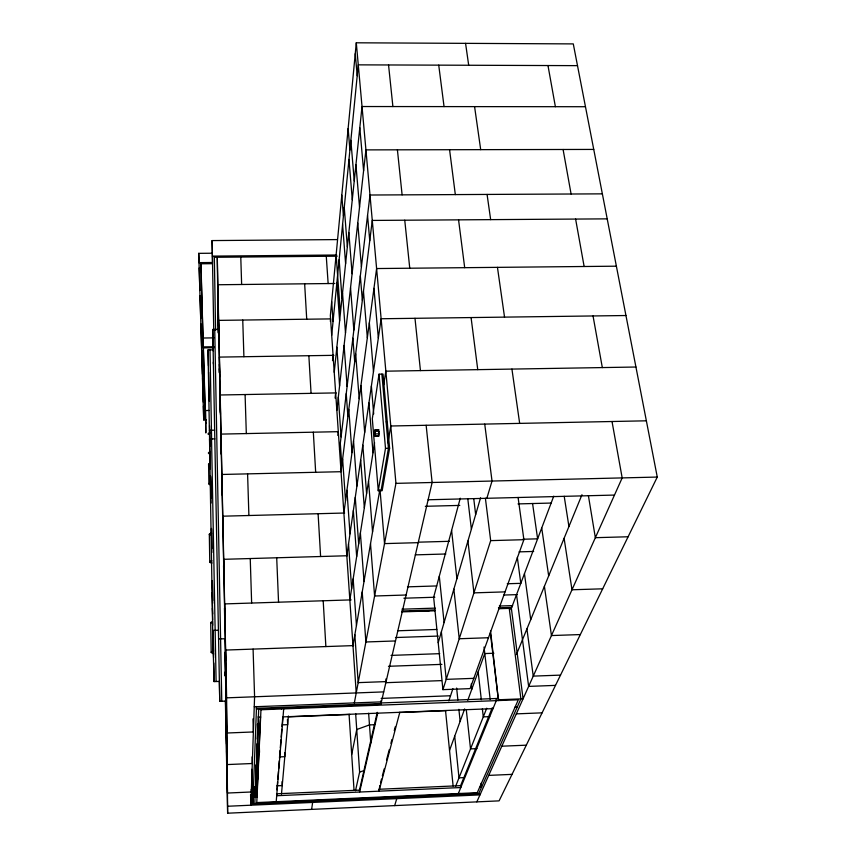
<?xml version="1.0" encoding="UTF-8"?>
<svg xmlns="http://www.w3.org/2000/svg" width="856" height="856" viewBox="0 0 856 856"><rect width="100%" height="100%" fill="white"/><g stroke="black" fill="none" stroke-linecap="round" stroke-linejoin="round"><path stroke-width="1.28" d="M480.494 793.715L252.852 803.945L256.468 708.319L381.038 703.504L380.824 700.839M256.747 750.562L257.399 789.649M256.896 746.881L257.025 743.95M257.228 738.985L257.827 724.24M258.715 709.036L254.81 803.27L478.879 793.212L520.876 698.892L509.149 607.642M256.961 795.352L260.47 716.9M375.024 430.151L375.249 436.357L378.63 436.293L378.673 429.691L375.024 430.151L378.673 429.691M375.249 436.357L375.281 429.765M274.23 802.393L274.273 801.805M281.421 708.971L281.485 708.158M276.937 789.853L277.569 781.945M277.783 779.302L278.414 771.406M278.628 768.763L279.259 760.866M279.473 758.223L280.105 750.316M280.319 747.684L280.95 739.777M281.164 737.144L281.795 729.237M282.009 726.605L282.748 717.382M276.21 801.719L283.689 708.886M281.474 794.111L288.419 715.99M225.385 700.936L227.632 813.2L499.091 800.863L657.269 477.06L573.285 43.902L356.289 42.8L330.352 315.639L356.224 692.932M330.341 321.364L330.577 318.903L218.622 320.379L218.901 340.891M331.7 335.327L358.279 64.853L577.5 65.645M332.535 360.644L333.07 355.336M334.236 372.264L362.024 106.529L585.461 106.722M335.092 398.104L335.648 392.904M209.677 431.264L209.538 425.678M336.847 410.377L365.929 149.886L593.743 149.426M337.874 435.469L338.313 431.681M339.543 449.71L369.995 195.018L602.357 193.852M343.887 513.044L376.608 268.549L616.384 266.184M346.819 555.758L381.123 318.753L625.95 315.522M311.616 809.38L312.643 802.425M379.037 374.179L372.307 418.777L378.266 490.755L382.172 490.659L389.598 448.266L383.017 374.104L379.037 374.179L385.5 448.351L378.266 490.755M349.847 599.928L374.586 442.713M383.691 384.9L385.842 371.183L635.933 367.021M352.982 645.627L379.797 489.825M388.121 441.471L390.775 425.999L646.366 420.81M381.059 490.691L388.421 448.287L381.883 374.125M354.341 702.915L395.943 483.362L356.289 42.8M351.698 754.51L356.738 729.526L369.482 724.904L374.757 724.7M355.497 790.741L359.627 772.112L355.647 713.53M377.699 713.166L359.606 792.046L359.477 790.131L377.239 712.342M378.759 435.18L378.887 432.965M256.351 706.468L256.436 709.132L380.845 704.317L381.038 703.504M399.805 712.299L378.983 791.179L379.85 785.444M380.513 782.887L381.519 779.067M382.354 775.921L384.205 768.859M386.548 759.925L389.234 749.728M390.903 743.35L391.909 739.52M394.263 730.585L395.269 726.765M460.26 498.203L433.65 597.274L442.927 689.647L470.105 688.62L523.893 539.697L518.083 497.443M438.208 642.663L480.569 497.785M394.68 805.603L396.767 798.637M486.85 498.299L492.029 481.051L484.731 424.095M442.927 689.647L490.681 540.628L485.395 498.267M448.822 700.904L452.92 688.663M449.539 750.402L464.637 708.928M467.783 700.272L484.796 653.567L493.88 653.246M510.872 609.633L553.746 496.159M455.595 786.397L486.732 708.212M359.477 790.131L276.616 793.801L276.691 795.727L460.785 787.541L460.592 785.648L492.264 707.762M458.335 793.544L496.277 700.647L496.02 698.517M516.414 654.53L581.973 494.736M459.982 794.058L460.228 793.458M490.531 630.872L498.481 700.561L490.338 632.841M476.835 801.869L622.173 477.916L612.019 421.516M359.627 772.112L364.335 770.496M479.638 787.306L481.543 787.22L481.104 783.24M227.568 806.256L479.97 794.892M488.723 775.386L512.038 774.37M276.927 785.819L282.234 785.583L282.073 781.624M464.166 777.612L458.998 777.837L454.707 736.192M378.844 789.275L460.592 785.648M501.809 746.197L526.29 745.18M279.516 756.907L284.802 756.693L284.641 752.692M476.953 748.636L470.522 748.904L466.263 709.56M516.318 713.872L542.083 712.845M282.362 724.872L287.648 724.668L287.423 719.436M489.707 716.622L483.287 716.879L482.377 708.928M227.632 813.2L226.626 697.843L383.713 691.894M555.501 685.378L528.644 686.405L516.532 594.642M218.687 332.053L218.655 329.389L212.759 329.464L219.746 701.332L225.813 701.096L225.192 638.737L218.526 638.961M381.166 698.41L450.481 695.757M254.243 706.767L381.412 701.867L432.12 482.495L426.149 425.282M381.134 702.947L498.62 698.41M498.823 699.748L523.07 698.806L511.374 608.306L498.62 608.723M258.384 717.071L260.641 716.975M515.13 706.992L517.302 706.906M283.047 716.889L493.013 708.64M288.568 716.857L350.029 714.45M399.474 712.502L446.244 710.662M388.453 666.289L441.899 664.363M214.803 438.861L209.517 438.968L212.684 630.423L214.075 681.59L219.361 681.397M473.817 678.337L446.222 679.364L441.375 631.846M560.52 675.117L533.245 676.122L526.922 628.925M385.446 682.713L441.536 680.616M395.493 640.951L365.887 641.979L362.216 591.999M488.476 637.741L459.233 638.747L453.862 589.131M580.325 634.563L551.446 635.559L544.405 586.307M353.592 645.606L225.609 650.057L226.786 772.123M391.042 655.396L439.738 653.663M212.684 630.423L218.376 630.23M398.115 630.776L436.763 629.47M395.451 637.538L438.176 636.072M406.108 595.006L374.596 596.001L370.52 543.742M505.04 591.881L473.935 592.866L467.932 541.003M602.678 588.81L571.99 589.773L564.104 538.306M351.131 599.885L224.636 603.908L224.807 620.547M403.872 598.216L434.848 597.231M503.852 595.038L517.259 594.62M401.935 609.194L435.287 608.113M499.315 606.037L512.658 605.599M401.764 610.991L434.88 609.911M498.46 607.835L511.717 607.407M409.286 611.409L429.252 610.756M401.667 611.88L434.869 610.799M407.488 586.852L436.742 585.943M507.255 583.76L520.555 583.343M418.745 542.169L449.443 541.302M522.813 539.248L537.482 538.831M418.21 542.661L384.526 543.614L380.064 490.199M490.681 540.628L523.893 539.697M628.101 536.765L595.348 537.686L588.404 495.667M347.269 555.747L223.684 559.31L223.887 577.03M415.246 554.87L445.858 553.993M519.036 551.874L533.673 551.446M428.118 499.776L614.469 495.068M425.325 506.292L459.79 505.404M518.03 503.906L551.103 503.06M344.615 513.022L222.774 516.189L222.988 534.583M395.943 483.362L657.269 477.06M385.5 448.351L389.598 448.266M198.849 262.632L212.513 262.503L212.341 253.226L198.731 253.344L203.707 419.922L206.296 419.868M210.148 463.952L209.378 430.279L214.642 430.172M338.441 431.67L221.03 434.099L221.287 454.226M375.538 431.317L378.93 431.253M375.634 433.906L379.015 433.832M375.506 435.993L378.898 435.918M336.14 392.904L220.206 394.99L220.452 414.39M203.386 346.969L205.215 410.538L208.96 410.463M214.054 346.734L203.257 346.894L200.978 263.787M203.279 347.9L214.075 347.739M209.378 430.279L208.04 349.922L213.144 349.847M333.926 355.326L219.404 357.102L219.66 376.961M203.129 338.024L213.882 337.863M212.534 263.68L200.839 263.787L205.344 419.033M334.835 283.486L217.873 284.748L218.515 332.706M212.352 253.911L212.106 240.579L337.435 239.584M212.106 240.579L212.406 256.115L336.643 255.002M214.396 257.292L337.221 256.179M607.204 218.858L372.274 220.431L341.052 471.699L221.886 474.47L222.132 494.971M547.979 65.538L555.384 106.69M563.087 149.479L571.091 194.012M575.607 219.072L584.134 266.494M593.037 315.96L602.324 367.577M564.211 496.298L568.93 526.536M541.72 527.981L548.675 575.906M532.571 503.499L537.621 538.831M465.568 43.356L468.692 65.259M474.577 106.626L480.698 149.65M487.075 194.43L490.659 219.639M497.454 267.35L504.537 317.127M511.931 369.086L519.667 423.388M524.461 573.659L530.72 619.669M517.334 557.417L520.801 583.343M438.732 65.142L444.05 106.593M449.571 149.714L455.328 194.59M458.559 219.853L464.69 267.671M471.078 317.565L477.755 369.653M473.775 498.898L475.658 514.574M467.793 498.727L471.389 529.201M484.025 647.029L490.188 699.534M478.151 671.832L481.318 699.652M471.26 683.976L471.838 689.155M451.604 530.442L456.911 578.71M378.78 431.37L378.866 432.376M456.633 688.063L457.896 700.015M458.88 709.324L460.143 721.276M388.549 64.97L392.893 106.551M397.409 149.821L402.106 194.858M404.749 220.206L409.757 268.217M414.989 318.304L420.446 370.616M439.299 576.249L444.093 622.558M445.537 710.694L453.113 786.001M355.251 53.714L357.209 75.703M386.43 421.28L386.666 423.891M388.164 440.915L388.399 443.526M359.809 127.747L363.597 170.761M367.545 215.519L369.76 240.697M373.954 288.354L378.331 338.045M355.935 164.812L359.531 207.206M369.343 322.851L373.473 371.59M350.853 140.352L354.245 180.926M357.765 223.042L361.414 266.783M363.468 291.35L367.342 337.788M371.376 386.11L373.698 413.93M348.135 128.528L349.911 149.971M360.323 275.878L362.345 300.338M348.981 159.43L352.287 199.694M368.936 402.983L373.013 452.749M385.885 678.947L386.099 681.601L358.183 682.639L354.855 634.788M348.841 232.586L352.105 273.727M360.954 385.5L364.677 432.408M368.54 481.179L372.553 531.897M344.262 207.462L347.343 246.913M350.532 287.776L353.838 330.127M355.7 353.881L359.188 398.682M362.826 445.195L366.593 493.505M341.801 195.157L343.416 216.033M352.875 338.195L354.705 361.831M380.642 701.663L380.845 704.317M342.593 224.486L345.599 263.637M360.676 460.068L364.335 507.854M342.528 292.998L345.492 332.909M353.539 440.926L356.899 486.09M360.387 532.935L364.014 581.545M339.137 259.678L341.983 298.166M344.091 345.46L347.108 386.452M348.799 409.403L351.976 452.642M355.261 497.432L358.675 543.849M336.13 254.874L340.388 313.382M346.241 393.653L347.911 416.508M368.626 713.241L370.798 743.051M336.857 282.78L339.618 320.818M353.346 510.636L356.674 556.561M336.857 347.204L339.575 385.906M346.926 490.306L349.997 533.823M353.164 578.859L356.449 625.49M331.679 301.687L333.059 321.514M338.323 397.184L341.084 436.87M342.625 459.062L345.524 500.792M348.531 543.945L351.634 588.586M340.303 443.333L341.833 465.429M326.243 255.858L328.148 283.561M349.077 714.482L354.052 790.398M304.65 283.817L306.726 319.213M308.856 355.711L311.06 393.353M313.328 432.194L315.671 472.287M318.1 513.707L320.604 556.518M323.194 600.773L325.869 646.569M276.702 557.78L278.553 602.196M258.351 716.386L259.518 752.403M257.453 724.155L257.613 729.387M257.003 744.303L258.095 778.692M240.761 256.629L241.638 284.492M242.751 320.058L243.906 356.727M245.094 394.541L246.314 433.575M247.587 473.871L248.893 515.505M250.241 558.54L251.643 603.052M253.087 649.105L254.585 696.784L250.862 805.207L250.562 794.518M256.03 765.189L257.025 797.203L255.067 797.3L254.735 786.621M255.623 765.221L255.998 777.227M256.372 789.243L256.5 793.245M252.98 718.89L253.376 731.955L226.936 733.014L225.973 687.186M198.731 253.344L199.02 262.642M199.181 267.949L199.876 290.537M200.036 295.855L200.732 318.443M200.893 323.75L201.588 346.338M201.706 350.329L202.444 374.243M202.562 378.224L203.3 402.138M203.418 406.129L203.707 419.922M252.103 756.854L252.295 763.509L227.204 764.568L226.284 720.57M251.825 769.287L252.852 803.945M251.247 789.35L251.322 791.982L227.461 793.041L226.573 750.733M212.384 608.359L212.705 620.151M213.026 631.942L213.572 655.172M212.609 621.392L212.705 625.265M212.887 631.728L213.583 657.59M209.955 461.063L210.148 468.938M210.351 476.824L211.015 503.082M212.128 592.737L212.695 614.02M216.108 681.515L211.55 438.925M208.04 349.922L208.425 365.64M208.586 372.2L209.292 401.025M210.437 475.797L211.004 498.149M211.614 439.502L210.009 349.89M226.626 697.843L217.274 256.832L218.28 333.048M218.055 298.658L225.716 660.597M217.831 300.349L218.505 332.738M219.318 364.474L219.489 372.467M220.163 404.449L220.334 412.442M221.009 444.425L221.201 453.744M221.875 485.727L222.046 493.719M222.721 525.702L222.913 535.032M223.566 565.677L223.758 574.997M224.465 608.316L224.636 616.309M225.139 652.775L226.059 696.645M225.363 675.833L225.278 671.842L225.289 675.791M225.759 700.08L226.369 729.098M225.513 700.422L226.508 744.132M205.643 421.591L205.611 419.975L205.622 421.666M205.633 422.169L205.675 423.784L205.654 422.094M214.728 329.442L221.768 701.246M212.759 329.464L213.165 350.832M213.369 362.024L213.411 364.025M219.371 681.344L219.746 701.332M212.406 256.115L213.733 329.935M205.718 422.918C206.136 458.431 205.151 385.446 205.568 420.82M214.332 256.682L215.594 330.277M209.891 431.392L210.137 446.008M210.651 476.557L210.897 491.162M211.518 528.719L211.86 548.653M212.384 580.561L212.727 600.495M213.23 631.075L213.572 651.009M213.765 662.972L214.075 681.59M211.453 528.43L211.86 552.473M212.331 580.539L212.705 603.255M208.586 464.294L208.896 483.865M209.324 534.347L209.752 561.985A2.333 1.016 -1.7 0 0 212.117 562.938M210.715 622.751L211.186 652.336A2.408 0.931 -2.1 0 0 213.626 653.182M205.215 410.538L205.258 412.966M219.264 368.743L219.318 372.745M225.128 652.069L225.385 676.4M225.62 700.08L225.952 732.212M211.186 652.336A2.408 0.931 -2.1 0 1 213.572 651.309M211.058 623.222A2.386 0.963 -2 0 1 212.459 621.756M209.752 561.985A2.333 1.016 -1.7 0 1 212.063 560.905M210.02 535.064A2.311 1.049 -1.6 0 1 209.485 533.941A2.311 1.049 -1.6 0 1 211.603 533.235M208.361 434.388A1.851 0.942 -1.1 0 1 208.329 433.446A1.851 0.942 -1.1 0 1 209.923 432.943M210.287 453.905A1.862 0.931 -1.2 0 1 208.404 453.017A1.862 0.931 -1.2 0 1 210.244 452.054M209.142 464.936A1.873 0.92 -1.3 0 1 208.639 464.059A1.873 0.92 -1.3 0 1 209.945 463.374M210.801 484.731A1.883 0.909 -1.3 0 1 208.907 483.747A1.883 0.909 -1.3 0 1 211.25 482.934M260.962 709.763L256.789 802.586L477.252 792.699L518.308 699.791L260.962 709.763"/></g></svg>
